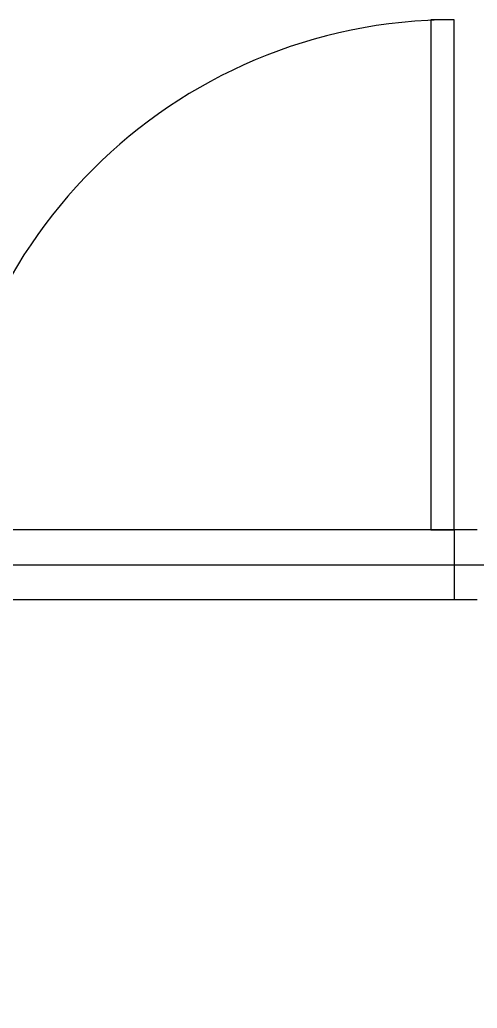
# Model space of a CAD drawing. Header units: millimetres. Extents: x -3377 to 119122, y -22007 to 15479.
# Drawn here: x 28576.8 to 28675.3, y 9941.2 to 10154.3 of the extents above; entities that cross this region are included whole.
import ezdxf

# ---------------------------------------------------------------- set-up
doc = ezdxf.new("R2010")
doc.units = ezdxf.units.MM
doc.header["$LTSCALE"] = 150
doc.header["$MEASUREMENT"] = 0
doc.layers.get('0').update_dxf_attribs({"plot": 0})
doc.layers.add('AREA', color=3, linetype='Continuous', plot=False)
doc.layers.add('S-ARCH', color=252, linetype='Continuous', plot=False)
doc.layers.add('OPEN', color=4, linetype='Continuous')

# ---------------------------------------------------------------- blocks, each defined once
blk = doc.blocks.new('A$C704E4F0D')
at = {"layer": 'AREA', "color": 252}
for points in [[(-1377.5, -767.5), (-1377.5, -775), (-1577.5, -775), (-1577.5, -90), (-1472.5, -90), (-1472.5, 557.5), (-757.5, 557.5), (-757.5, 352.5), (247.5, 352.5), (247.5, 127.5), (-757.5, 127.5), (-757.5, -262.5), (-502.5, -262.5), (-502.5, -760), (-502.5, -767.5)], [(-1377.5, -767.5), (-1377.5, -135), (-1472.5, -135), (-1472.5, 557.5), (-757.5, 557.5), (-757.5, 352.5), (247.5, 352.5), (247.5, 127.5), (-757.5, 127.5), (-757.5, -262.5), (-502.5, -262.5), (-502.5, -767.5)]]:
    blk.add_lwpolyline(points, close=True, dxfattribs=at)
at = {"layer": 'OPEN', "color": 252, "linetype": 'Continuous'}
for p, q in [((-775, 675), (-780, 675)), ((-780, 675), (-780, 565)), ((-775, 565), (-775, 675)), ((-775, 565), (-885, 565)), ((-780, 565), (-775, 565)), ((-770, 565), (-775, 565)), ((-775, 565), (-775, 550)), ((-885, 550), (-775, 550)), ((-775, 550), (-770, 550))]:
    blk.add_line(p, q, dxfattribs=at)
blk.add_arc((-775, 565), 110, 90, 180, dxfattribs=at)
blk = doc.blocks.new('2021-1102')
blk.add_blockref('A$C704E4F0D', (17334.93, -6040.97))

msp = doc.modelspace()

# ---------------------------------------------------------------- block references
at = {"layer": 'S-ARCH'}
msp.add_blockref('2021-1102', (12110.4, 15520.27), dxfattribs=at)

doc.saveas('drawing.dxf')
